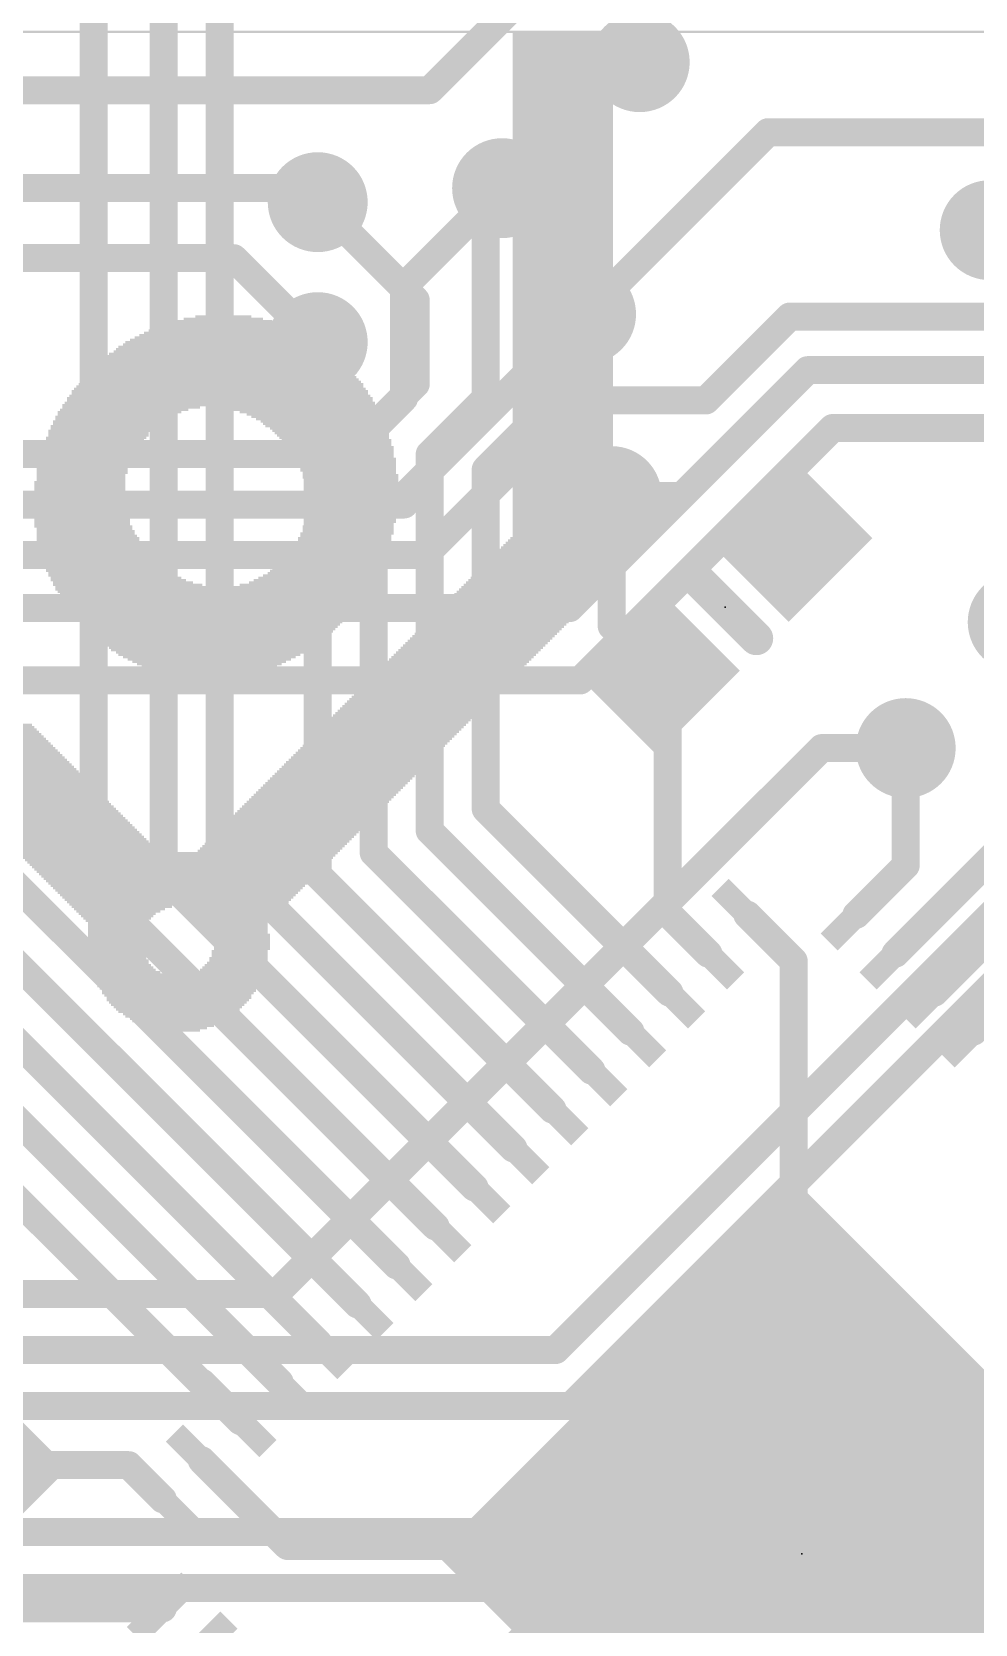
# Model space of a CAD drawing. Extents: x -3.3 to 68.7, y -0.1 to 53.5.
# Drawn here: x 37.92 to 46.48, y 31.68 to 46.12 of the extents above; entities that cross this region are included whole.
import ezdxf

# ---------------------------------------------------------------- set-up
doc = ezdxf.new("R2010")
doc.units = 0
for name, color, linetype in [('1', 12, 'CONTINUOUS'), ('16', 5, 'CONTINUOUS'), ('18', 3, 'CONTINUOUS'), ('200', 4, 'CONTINUOUS'), ('21', 40, 'CONTINUOUS'), ('23', 53, 'CONTINUOUS')]:
    doc.layers.add(name, color=color, linetype=linetype)

# ---------------------------------------------------------------- blocks, each defined once
blk = doc.blocks.new('RECT')
blk.add_solid([(-0.5, -0.5), (0.5, -0.5), (-0.5, 0.5), (0.5, 0.5)])
blk = doc.blocks.new('ROUNDV')
at = {"const_width": 0.5}
blk.add_lwpolyline([(0, -0.25, 1), (0, 0.25, 1), (0, -0.25)], format="xyb", dxfattribs=at)

msp = doc.modelspace()

# ---------------------------------------------------------------- linework, layer by layer
at = {"layer": '1', "const_width": 0.254}
for points in [[(38.481, 38.3851), (38.481, 50.165)], [(39.116, 38.4572), (39.116, 47.244)], [(39.624, 46.355), (39.624, 38.6563)], [(42.1854, 44.704), (42.037, 44.5556)], [(41.021, 44.069), (40.513, 44.577)], [(42.037, 42.799), (42.037, 44.5556)], [(41.021, 44.069), (41.402, 43.688)], [(41.402, 43.688), (41.402, 42.926)], [(42.9474, 43.561), (42.4942, 43.1078)], [(40.513, 43.307), (40.513, 38.4744)], [(42.4942, 43.1078), (42.4942, 42.6096)], [(41.402, 42.926), (41.021, 42.545)], [(42.037, 42.799), (41.529, 42.291)], [(41.021, 42.545), (41.021, 42.418)], [(42.4942, 42.6096), (42.037, 42.1524)], [(41.021, 42.418), (41.021, 38.6735)], [(41.529, 38.8726), (41.529, 42.291)], [(42.037, 42.1524), (42.037, 39.0717)], [(43.18, 41.91), (43.18, 40.7297)], [(43.18, 40.7297), (43.6086, 40.3011)], [(43.688, 40.2217), (43.6086, 40.3011)], [(43.688, 38.1278), (43.688, 40.2217)], [(45.847, 39.624), (45.847, 38.5591)], [(46.461, 37.1123), (48.7485, 39.3998)], [(46.1075, 37.4054), (47.9651, 39.263)], [(42.037, 39.0717), (43.7033, 37.4054)], [(40.5213, 34.2234), (35.814, 38.9307)], [(35.2876, 38.75), (40.1678, 33.8698)], [(40.8749, 34.577), (36.703, 38.7488)], [(43.3498, 37.0518), (41.529, 38.8726)], [(45.7539, 37.7589), (46.863, 38.868)], [(42.2891, 35.9912), (39.624, 38.6563)], [(42.9962, 36.6983), (41.021, 38.6735)], [(41.2284, 34.9305), (37.592, 38.5669)], [(41.9355, 35.6376), (39.116, 38.4572)], [(42.6427, 36.3447), (40.513, 38.4744)], [(45.4004, 38.1125), (45.847, 38.5591)], [(41.582, 35.2841), (38.481, 38.3851)], [(35.0264, 38.2928), (39.4536, 33.8656)], [(44.0569, 37.7589), (43.688, 38.1278)], [(44.831, 37.6919), (44.4104, 38.1125)], [(44.831, 32.512), (44.831, 37.6919)], [(46.461, 37.0518), (46.461, 37.1123)], [(44.9054, 34.4914), (44.958, 34.544)], [(44.9054, 32.3142), (44.9054, 34.4914)], [(39.4536, 33.8656), (39.4649, 33.8656)], [(39.4649, 33.8656), (39.8142, 33.5163)], [(38.7979, 33.1184), (37.519, 33.1184)], [(39.1071, 32.8092), (38.7979, 33.1184)], [(39.4607, 33.1627), (40.2384, 32.385)], [(40.2384, 32.385), (44.323, 32.385)], [(44.323, 32.385), (44.577, 32.131)], [(44.9054, 32.4376), (44.831, 32.512)], [(44.9054, 32.3142), (44.9054, 32.4376)], [(44.9054, 32.131), (44.9054, 32.3142)], [(46.6732, 32.3142), (44.9054, 32.3142)], [(40.8749, 30.0515), (42.9544, 32.131)], [(42.9544, 32.131), (44.577, 32.131)], [(44.577, 32.131), (44.9054, 32.131)], [(44.9054, 31.2536), (44.9054, 32.131)], [(39.1071, 31.8192), (36.7608, 31.8192)]]:
    msp.add_lwpolyline(points, dxfattribs=at)
at = {"layer": '1', "const_width": 0.127}
for points in [[(42.2303, 44.6591, 1), (42.1405, 44.7489)], [(40.5579, 44.6219, 1), (40.4681, 44.5321)], [(42.1005, 44.5556, 1), (41.9735, 44.5556)], [(41.9921, 44.6005, 1), (42.0819, 44.5107)], [(41.0659, 44.1139, 1), (40.9761, 44.0241)], [(40.9761, 44.0241, 1), (41.0659, 44.1139)], [(41.4655, 43.688, 1), (41.3385, 43.688)], [(41.3571, 43.6431, 1), (41.4469, 43.7329)], [(42.9923, 43.5161, 1), (42.9025, 43.6059)], [(40.5765, 43.307, 1), (40.4495, 43.307)], [(42.5577, 43.1078, 1), (42.4307, 43.1078)], [(42.4493, 43.1527, 1), (42.5391, 43.0629)], [(41.4469, 42.8811, 1), (41.3571, 42.9709)], [(41.3385, 42.926, 1), (41.4655, 42.926)], [(42.0819, 42.7541, 1), (41.9921, 42.8439)], [(41.9735, 42.799, 1), (42.1005, 42.799)], [(41.0845, 42.545, 1), (40.9575, 42.545)], [(40.9761, 42.5899, 1), (41.0659, 42.5001)], [(42.4307, 42.6096, 1), (42.5577, 42.6096)], [(42.5391, 42.5647, 1), (42.4493, 42.6545)], [(41.0845, 42.418, 1), (40.9575, 42.418)], [(40.9575, 42.418, 1), (41.0845, 42.418)], [(41.5925, 42.291, 1), (41.4655, 42.291)], [(41.4841, 42.3359, 1), (41.5739, 42.2461)], [(42.1005, 42.1524, 1), (41.9735, 42.1524)], [(41.9921, 42.1973, 1), (42.0819, 42.1075)], [(43.2435, 41.91, 1), (43.1165, 41.91)], [(43.2249, 40.7746, 1), (43.1351, 40.6848)], [(43.1165, 40.7297, 1), (43.2435, 40.7297)], [(43.6535, 40.346, 1), (43.5637, 40.2562)], [(43.5637, 40.2562, 1), (43.6535, 40.346)], [(43.7515, 40.2217, 1), (43.6245, 40.2217)], [(43.6431, 40.1768, 1), (43.7329, 40.2666)], [(45.9105, 39.624, 1), (45.7835, 39.624)], [(42.0819, 39.1166, 1), (41.9921, 39.0268)], [(41.9735, 39.0717, 1), (42.1005, 39.0717)], [(41.5739, 38.9175, 1), (41.4841, 38.8277)], [(41.4655, 38.8726, 1), (41.5925, 38.8726)], [(39.6689, 38.7012, 1), (39.5791, 38.6114)], [(39.5605, 38.6563, 1), (39.6875, 38.6563)], [(41.0659, 38.7184, 1), (40.9761, 38.6286)], [(40.9575, 38.6735, 1), (41.0845, 38.6735)], [(39.1609, 38.5021, 1), (39.0711, 38.4123)], [(40.5579, 38.5193, 1), (40.4681, 38.4295)], [(45.7835, 38.5591, 1), (45.9105, 38.5591)], [(45.8919, 38.5142, 1), (45.8021, 38.604)], [(38.5259, 38.43, 1), (38.4361, 38.3402)], [(38.4175, 38.3851, 1), (38.5445, 38.3851)], [(39.0525, 38.4572, 1), (39.1795, 38.4572)], [(40.4495, 38.4744, 1), (40.5765, 38.4744)], [(43.7329, 38.1727, 1), (43.6431, 38.0829)], [(43.6245, 38.1278, 1), (43.7515, 38.1278)], [(44.4553, 38.1574, 1), (44.3655, 38.0676)], [(45.3555, 38.1574, 1), (45.4453, 38.0676)], [(44.012, 37.714, 1), (44.1018, 37.8038)], [(45.709, 37.8038, 1), (45.7988, 37.714)], [(44.8945, 37.6919, 1), (44.7675, 37.6919)], [(44.7861, 37.647, 1), (44.8759, 37.7368)], [(43.6584, 37.3605, 1), (43.7482, 37.4503)], [(46.0626, 37.4503, 1), (46.1524, 37.3605)], [(43.3049, 37.0069, 1), (43.3947, 37.0967)], [(46.5245, 37.1123, 1), (46.3975, 37.1123)], [(46.4161, 37.1572, 1), (46.5059, 37.0674)], [(46.3975, 37.0518, 1), (46.5245, 37.0518)], [(42.9513, 36.6534, 1), (43.0411, 36.7432)], [(42.5978, 36.2998, 1), (42.6876, 36.3896)], [(42.2442, 35.9463, 1), (42.334, 36.0361)], [(41.8906, 35.5927, 1), (41.9804, 35.6825)], [(41.5371, 35.2392, 1), (41.6269, 35.329)], [(41.1835, 34.8856, 1), (41.2733, 34.9754)], [(40.83, 34.5321, 1), (40.9198, 34.6219)], [(44.9689, 34.4914, 1), (44.8419, 34.4914)], [(44.8605, 34.5363, 1), (44.9503, 34.4465)], [(45.0029, 34.4991, 1), (44.9131, 34.5889)], [(40.4764, 34.1785, 1), (40.5662, 34.2683)], [(39.4536, 33.9291, 1), (39.4536, 33.8021)], [(39.5098, 33.9105, 1), (39.42, 33.8207)], [(39.4087, 33.8207, 1), (39.4985, 33.9105)], [(39.4649, 33.8021, 1), (39.4649, 33.9291)], [(40.1229, 33.8249, 1), (40.2127, 33.9147)], [(39.7693, 33.4714, 1), (39.8591, 33.5612)], [(38.8428, 33.1633, 1), (38.753, 33.0735)], [(38.7979, 33.0549, 1), (38.7979, 33.1819)], [(39.5056, 33.2076, 1), (39.4158, 33.1178)], [(39.0622, 32.7643, 1), (39.152, 32.8541)], [(40.2384, 32.4485, 1), (40.2384, 32.3215)], [(44.3679, 32.4299, 1), (44.2781, 32.3401)], [(44.323, 32.3215, 1), (44.323, 32.4485)], [(44.8759, 32.5569, 1), (44.7861, 32.4671)], [(44.7675, 32.512, 1), (44.8945, 32.512)], [(44.9689, 32.4376, 1), (44.8419, 32.4376)], [(44.8605, 32.3927, 1), (44.9503, 32.4825)], [(40.1935, 32.3401, 1), (40.2833, 32.4299)], [(44.9689, 32.3142, 1), (44.8419, 32.3142)], [(44.9054, 32.3777, 1), (44.9054, 32.2507)], [(44.8419, 32.3142, 1), (44.9689, 32.3142)], [(44.8419, 32.3142, 1), (44.9689, 32.3142)], [(42.9544, 32.1945, 1), (42.9544, 32.0675)], [(42.9993, 32.0861, 1), (42.9095, 32.1759)], [(44.577, 32.1945, 1), (44.577, 32.0675)], [(44.5321, 32.0861, 1), (44.6219, 32.1759)], [(44.577, 32.0675, 1), (44.577, 32.1945)], [(44.9689, 32.131, 1), (44.8419, 32.131)], [(44.9054, 32.0675, 1), (44.9054, 32.1945)], [(44.8419, 32.131, 1), (44.9689, 32.131)], [(39.1071, 31.7557, 1), (39.1071, 31.8827)]]:
    msp.add_lwpolyline(points, format="xyb", dxfattribs=at)
at = {"layer": '16', "const_width": 0.254}
for points in [[(43.053, 47.117), (41.529, 45.593)], [(41.529, 45.593), (35.814, 45.593)], [(44.5984, 45.212), (42.9474, 43.561)], [(57.023, 45.212), (44.5984, 45.212)], [(40.386, 44.704), (34.9304, 44.704)], [(40.513, 44.577), (40.386, 44.704)], [(42.1854, 44.704), (41.2964, 43.815)], [(39.751, 44.069), (34.6702, 44.069)], [(40.513, 43.307), (39.751, 44.069)], [(41.2964, 43.815), (41.2964, 42.799)], [(42.9474, 43.561), (41.2964, 41.91)], [(44.7959, 43.5396), (44.0339, 42.7776)], [(53.2972, 43.5396), (44.7959, 43.5396)], [(44.958, 43.053), (43.815, 41.91)], [(44.958, 43.053), (54.483, 43.053)], [(41.2964, 42.799), (40.7884, 42.291)], [(41.4858, 41.3766), (42.8868, 42.7776)], [(42.8868, 42.7776), (44.0339, 42.7776)], [(45.185, 42.5283), (42.8942, 40.2376)], [(57.9287, 42.5283), (45.185, 42.5283)], [(40.7884, 42.291), (35.687, 42.291)], [(41.2964, 41.8338), (35.3822, 41.8338)], [(41.2964, 41.91), (41.2964, 41.8338)], [(43.815, 41.91), (42.799, 40.894)], [(43.815, 41.91), (43.18, 41.91)], [(33.2994, 41.3766), (41.4858, 41.3766)], [(42.799, 40.894), (32.893, 40.894)], [(42.8942, 40.2376), (31.369, 40.2376)], [(45.085, 39.624), (40.132, 34.671)], [(45.847, 39.624), (45.085, 39.624)], [(47.8381, 38.6825), (42.8106, 33.655)], [(42.672, 34.163), (46.99, 38.481)], [(40.132, 34.671), (37.4753, 34.671)], [(42.672, 34.163), (15.367, 34.163)], [(42.8106, 33.655), (17.7895, 33.655)], [(50.419, 32.512), (22.479, 32.512)], [(48.133, 32.004), (22.733, 32.004)]]:
    msp.add_lwpolyline(points, dxfattribs=at)
at = {"layer": '16', "const_width": 0.127}
for points in [[(41.4841, 45.6379, 1), (41.5739, 45.5481)], [(41.529, 45.5295, 1), (41.529, 45.6565)], [(44.5984, 45.2755, 1), (44.5984, 45.1485)], [(44.6433, 45.1671, 1), (44.5535, 45.2569)], [(40.4309, 44.7489, 1), (40.3411, 44.6591)], [(40.386, 44.6405, 1), (40.386, 44.7675)], [(42.2303, 44.6591, 1), (42.1405, 44.7489)], [(40.4681, 44.5321, 1), (40.5579, 44.6219)], [(39.7959, 44.1139, 1), (39.7061, 44.0241)], [(39.751, 44.0055, 1), (39.751, 44.1325)], [(41.3599, 43.815, 1), (41.2329, 43.815)], [(41.2515, 43.8599, 1), (41.3413, 43.7701)], [(42.9025, 43.6059, 1), (42.9923, 43.5161)], [(42.9923, 43.5161, 1), (42.9025, 43.6059)], [(44.7959, 43.6031, 1), (44.7959, 43.4761)], [(44.8408, 43.4947, 1), (44.751, 43.5845)], [(40.4681, 43.2621, 1), (40.5579, 43.3519)], [(44.958, 43.1165, 1), (44.958, 42.9895)], [(45.0029, 43.0081, 1), (44.9131, 43.0979)], [(41.3413, 42.7541, 1), (41.2515, 42.8439)], [(41.2329, 42.799, 1), (41.3599, 42.799)], [(42.8868, 42.8411, 1), (42.8868, 42.7141)], [(42.9317, 42.7327, 1), (42.8419, 42.8225)], [(43.989, 42.8225, 1), (44.0788, 42.7327)], [(44.0339, 42.7141, 1), (44.0339, 42.8411)], [(45.185, 42.5918, 1), (45.185, 42.4648)], [(45.2299, 42.4834, 1), (45.1401, 42.5732)], [(40.7435, 42.3359, 1), (40.8333, 42.2461)], [(40.7884, 42.2275, 1), (40.7884, 42.3545)], [(41.3599, 41.91, 1), (41.2329, 41.91)], [(41.2515, 41.9549, 1), (41.3413, 41.8651)], [(41.2329, 41.8338, 1), (41.3599, 41.8338)], [(41.2964, 41.7703, 1), (41.2964, 41.8973)], [(43.18, 41.9735, 1), (43.18, 41.8465)], [(43.7701, 41.9549, 1), (43.8599, 41.8651)], [(43.8599, 41.8651, 1), (43.7701, 41.9549)], [(43.815, 41.8465, 1), (43.815, 41.9735)], [(41.4409, 41.4215, 1), (41.5307, 41.3317)], [(41.4858, 41.3131, 1), (41.4858, 41.4401)], [(42.7541, 40.9389, 1), (42.8439, 40.8491)], [(42.799, 40.8305, 1), (42.799, 40.9575)], [(42.8493, 40.2825, 1), (42.9392, 40.1927)], [(42.8942, 40.1741, 1), (42.8942, 40.3011)], [(45.085, 39.6875, 1), (45.085, 39.5605)], [(45.1299, 39.5791, 1), (45.0401, 39.6689)], [(45.847, 39.5605, 1), (45.847, 39.6875)], [(40.0871, 34.7159, 1), (40.1769, 34.6261)], [(40.132, 34.6075, 1), (40.132, 34.7345)], [(42.6271, 34.2079, 1), (42.7169, 34.1181)], [(42.672, 34.0995, 1), (42.672, 34.2265)], [(42.7657, 33.6999, 1), (42.8555, 33.6101)], [(42.8106, 33.5915, 1), (42.8106, 33.7185)]]:
    msp.add_lwpolyline(points, format="xyb", dxfattribs=at)
at = {"layer": '21', "const_width": 0.3048}
msp.add_lwpolyline([(44.4924, 40.6193), (43.9268, 41.185)], dxfattribs=at)
at = {"layer": '21', "const_width": 0.1524}
for points in [[(43.9806, 41.2389, 1), (43.8729, 41.1311)], [(44.4386, 40.5655, 1), (44.5463, 40.6732)]]:
    msp.add_lwpolyline(points, format="xyb", dxfattribs=at)
at = {"layer": '23'}
for p in [(44.2096, 40.9022), (44.9054, 32.3142)]:
    msp.add_point(p, dxfattribs=at)

# ---------------------------------------------------------------- block references
at = {"layer": '1', "xscale": 1.075}
for p, rotation in [((44.8106, 41.5032), 225), ((43.6086, 40.3011), 225), ((37.519, 33.1184), 315)]:
    msp.add_blockref('RECT', p, dxfattribs=dict(at, rotation=rotation))
at = {"layer": '1'}
for p, xscale, yscale, rotation in [((44.4104, 38.1125), 0.7, 0.22, 315), ((45.4004, 38.1125), 0.7, 0.22, 225), ((44.0569, 37.7589), 0.7, 0.22, 315), ((45.7539, 37.7589), 0.7, 0.22, 225), ((43.7033, 37.4054), 0.7, 0.22, 315), ((46.1075, 37.4054), 0.7, 0.22, 225), ((43.3498, 37.0518), 0.7, 0.22, 315), ((46.461, 37.0518), 0.7, 0.22, 225), ((42.9962, 36.6983), 0.7, 0.22, 315), ((42.6427, 36.3447), 0.7, 0.22, 315), ((42.2891, 35.9912), 0.7, 0.22, 315), ((41.9355, 35.6376), 0.7, 0.22, 315), ((41.582, 35.2841), 0.7, 0.22, 315), ((44.9054, 32.3142), 4.7, 4.7, 135), ((41.2284, 34.9305), 0.7, 0.22, 315), ((40.8749, 34.577), 0.7, 0.22, 315), ((40.5213, 34.2234), 0.7, 0.22, 315), ((40.1678, 33.8698), 0.7, 0.22, 315), ((39.8142, 33.5163), 0.7, 0.22, 315), ((39.4607, 33.1627), 0.7, 0.22, 315), ((39.1071, 32.8092), 0.7, 0.22, 315), ((39.1071, 31.8192), 0.7, 0.22, 45), ((39.4607, 31.4657), 0.7, 0.22, 45)]:
    msp.add_blockref('RECT', p, dxfattribs=dict(at, xscale=xscale, yscale=yscale, rotation=rotation))
at = {"layer": '18', "xscale": 0.9064, "yscale": 0.9064}
for p in [(43.434, 45.847), (43.434, 45.847), (42.1854, 44.704), (42.1854, 44.704), (40.513, 44.577), (40.513, 44.577), (46.609, 44.323), (46.609, 44.323), (42.9474, 43.561), (42.9474, 43.561), (40.513, 43.307), (40.513, 43.307), (43.18, 41.91), (43.18, 41.91), (46.863, 40.767), (46.863, 40.767), (45.847, 39.624), (45.847, 39.624), (44.958, 34.544), (44.958, 34.544)]:
    msp.add_blockref('ROUNDV', p, dxfattribs=at)
at = {"layer": '200'}
for p, xscale, yscale in [((46.1645, 46.1222), 36.0883, 0.0211), ((42.7355, 46.101), 0.9093, 0.0213), ((42.7355, 46.0798), 0.9093, 0.0211), ((42.7355, 46.0587), 0.9093, 0.0211), ((42.7355, 46.0375), 0.9093, 0.0213), ((42.7355, 46.0163), 0.9093, 0.0211), ((42.7355, 45.9952), 0.9093, 0.0211), ((42.7355, 45.974), 0.9093, 0.0213), ((42.7355, 45.9528), 0.9093, 0.0211), ((42.7355, 45.9317), 0.9093, 0.0211), ((42.7355, 45.9105), 0.9093, 0.0213), ((42.7355, 45.8893), 0.9093, 0.0211), ((42.7355, 45.8682), 0.9093, 0.0211), ((42.7355, 45.847), 0.9093, 0.0213), ((42.7355, 45.8258), 0.9093, 0.0211), ((42.7355, 45.8047), 0.9093, 0.0211), ((42.7355, 45.7835), 0.9093, 0.0213), ((42.7355, 45.7623), 0.9093, 0.0211), ((42.7355, 45.7412), 0.9093, 0.0211), ((42.7355, 45.72), 0.9093, 0.0213), ((42.7355, 45.6988), 0.9093, 0.0211), ((42.7355, 45.6777), 0.9093, 0.0211), ((42.7355, 45.6565), 0.9093, 0.0213), ((42.7355, 45.6353), 0.9093, 0.0211), ((42.7355, 45.6142), 0.9093, 0.0211), ((42.7355, 45.593), 0.9093, 0.0213), ((42.7355, 45.5718), 0.9093, 0.0211), ((42.7355, 45.5507), 0.9093, 0.0211), ((42.7355, 45.5295), 0.9093, 0.0213), ((42.7355, 45.5083), 0.9093, 0.0211), ((42.7355, 45.4872), 0.9093, 0.0211), ((42.7355, 45.466), 0.9093, 0.0213), ((42.7355, 45.4448), 0.9093, 0.0211), ((42.7355, 45.4237), 0.9093, 0.0211), ((42.7355, 45.4025), 0.9093, 0.0213), ((42.7355, 45.3813), 0.9093, 0.0211), ((42.7355, 45.3602), 0.9093, 0.0211), ((42.7355, 45.339), 0.9093, 0.0213), ((42.7355, 45.3178), 0.9093, 0.0211), ((42.7355, 45.2967), 0.9093, 0.0211), ((42.7355, 45.2755), 0.9093, 0.0213), ((42.7355, 45.2543), 0.9093, 0.0211), ((42.7355, 45.2332), 0.9093, 0.0211), ((42.7355, 45.212), 0.9093, 0.0213), ((42.7355, 45.1908), 0.9093, 0.0211), ((42.7355, 45.1697), 0.9093, 0.0211), ((42.7355, 45.1485), 0.9093, 0.0213), ((42.7355, 45.1273), 0.9093, 0.0211), ((42.7355, 45.1062), 0.9093, 0.0211), ((42.7355, 45.085), 0.9093, 0.0213), ((42.7355, 45.0638), 0.9093, 0.0211), ((42.7355, 45.0427), 0.9093, 0.0211), ((42.7355, 45.0215), 0.9093, 0.0213), ((42.7355, 45.0003), 0.9093, 0.0211), ((42.7355, 44.9792), 0.9093, 0.0211), ((42.7355, 44.958), 0.9093, 0.0213), ((42.7355, 44.9368), 0.9093, 0.0211), ((42.7355, 44.9157), 0.9093, 0.0211), ((42.7355, 44.8945), 0.9093, 0.0213), ((42.7355, 44.8733), 0.9093, 0.0211), ((42.7355, 44.8522), 0.9093, 0.0211), ((42.7355, 44.831), 0.9093, 0.0213), ((42.7355, 44.8098), 0.9093, 0.0211), ((42.7355, 44.7887), 0.9093, 0.0211), ((42.7355, 44.7675), 0.9093, 0.0213), ((42.7355, 44.7463), 0.9093, 0.0211), ((42.7355, 44.7252), 0.9093, 0.0211), ((42.7355, 44.704), 0.9093, 0.0213), ((42.7355, 44.6828), 0.9093, 0.0211), ((42.7355, 44.6617), 0.9093, 0.0211), ((42.7355, 44.6405), 0.9093, 0.0213), ((42.7355, 44.6193), 0.9093, 0.0211), ((42.7355, 44.5982), 0.9093, 0.0211), ((42.7355, 44.577), 0.9093, 0.0213), ((42.7355, 44.5558), 0.9093, 0.0211), ((42.7355, 44.5347), 0.9093, 0.0211), ((42.7355, 44.5135), 0.9093, 0.0213), ((42.7355, 44.4923), 0.9093, 0.0211), ((42.7355, 44.4712), 0.9093, 0.0211), ((42.7355, 44.45), 0.9093, 0.0213), ((42.7355, 44.4288), 0.9093, 0.0211), ((42.7355, 44.4077), 0.9093, 0.0211), ((42.7355, 44.3865), 0.9093, 0.0213), ((42.7355, 44.3653), 0.9093, 0.0211), ((42.7355, 44.3442), 0.9093, 0.0211), ((42.7355, 44.323), 0.9093, 0.0213), ((42.7355, 44.3018), 0.9093, 0.0211), ((42.7355, 44.2807), 0.9093, 0.0211), ((42.7355, 44.2595), 0.9093, 0.0213), ((42.7355, 44.2383), 0.9093, 0.0211), ((42.7355, 44.2172), 0.9093, 0.0211), ((42.7355, 44.196), 0.9093, 0.0213), ((42.7355, 44.1748), 0.9093, 0.0211), ((42.7355, 44.1537), 0.9093, 0.0211), ((42.7355, 44.1325), 0.9093, 0.0213), ((42.7355, 44.1113), 0.9093, 0.0211), ((42.7355, 44.0902), 0.9093, 0.0211), ((42.7355, 44.069), 0.9093, 0.0213), ((42.7355, 44.0478), 0.9093, 0.0211), ((42.7355, 44.0267), 0.9093, 0.0211), ((42.7355, 44.0055), 0.9093, 0.0213), ((42.7355, 43.9843), 0.9093, 0.0211), ((42.7355, 43.9632), 0.9093, 0.0211), ((42.7355, 43.942), 0.9093, 0.0213), ((42.7355, 43.9208), 0.9093, 0.0211), ((42.7355, 43.8997), 0.9093, 0.0211), ((42.7355, 43.8785), 0.9093, 0.0213), ((42.7355, 43.8573), 0.9093, 0.0211), ((42.7355, 43.8362), 0.9093, 0.0211), ((42.7355, 43.815), 0.9093, 0.0213), ((42.7355, 43.7938), 0.9093, 0.0211), ((42.7355, 43.7727), 0.9093, 0.0211), ((42.7355, 43.7515), 0.9093, 0.0213), ((42.7355, 43.7303), 0.9093, 0.0211), ((42.7355, 43.7092), 0.9093, 0.0211), ((42.7355, 43.688), 0.9093, 0.0213), ((42.7355, 43.6668), 0.9093, 0.0211), ((42.7355, 43.6457), 0.9093, 0.0211), ((42.7355, 43.6245), 0.9093, 0.0213), ((39.6456, 43.4763), 1.0389, 0.0211), ((39.657, 43.4975), 0.889, 0.0213), ((39.6558, 43.5187), 0.7188, 0.0211), ((39.657, 43.5398), 0.508, 0.0211), ((42.7355, 43.6033), 0.9093, 0.0211), ((42.7355, 43.5822), 0.9093, 0.0211), ((42.7355, 43.561), 0.9093, 0.0213), ((42.7355, 43.5398), 0.9093, 0.0211), ((42.7355, 43.5187), 0.9093, 0.0211), ((42.7355, 43.4975), 0.9093, 0.0213), ((42.7355, 43.4763), 0.9093, 0.0211), ((39.6456, 43.3493), 1.5875, 0.0211), ((39.6456, 43.3705), 1.5011, 0.0213), ((39.6456, 43.3917), 1.4199, 0.0211), ((39.6456, 43.4128), 1.3335, 0.0211), ((39.6456, 43.434), 1.2471, 0.0213), ((39.6558, 43.4552), 1.1405, 0.0211), ((42.7355, 43.4552), 0.9093, 0.0211), ((42.7355, 43.434), 0.9093, 0.0213), ((42.7355, 43.4128), 0.9093, 0.0211), ((42.7355, 43.3917), 0.9093, 0.0211), ((42.7355, 43.3705), 0.9093, 0.0213), ((42.7355, 43.3493), 0.9093, 0.0211), ((39.6342, 43.2012), 2.032, 0.0211), ((39.6456, 43.2223), 1.9685, 0.0211), ((39.6456, 43.2435), 1.9279, 0.0213), ((39.6354, 43.2647), 1.8618, 0.0211), ((39.6456, 43.2858), 1.8009, 0.0211), ((39.6354, 43.307), 1.7348, 0.0213), ((39.6456, 43.3282), 1.6739, 0.0211), ((42.7355, 43.3282), 0.9093, 0.0211), ((42.7355, 43.307), 0.9093, 0.0213), ((42.7355, 43.2858), 0.9093, 0.0211), ((42.7355, 43.2647), 0.9093, 0.0211), ((42.7355, 43.2435), 0.9093, 0.0213), ((42.7355, 43.2223), 0.9093, 0.0211), ((42.7355, 43.2012), 0.9093, 0.0211), ((39.6354, 43.053), 2.3698, 0.0213), ((39.6354, 43.0742), 2.3292, 0.0211), ((39.6342, 43.0953), 2.286, 0.0211), ((39.6456, 43.1165), 2.2225, 0.0213), ((39.6342, 43.1377), 2.159, 0.0211), ((39.6354, 43.1588), 2.1158, 0.0211), ((39.6354, 43.18), 2.0752, 0.0213), ((42.7355, 43.18), 0.9093, 0.0213), ((42.7355, 43.1588), 0.9093, 0.0211), ((42.7355, 43.1377), 0.9093, 0.0211), ((42.7355, 43.1165), 0.9093, 0.0213), ((42.7355, 43.0953), 0.9093, 0.0211), ((42.7355, 43.0742), 0.9093, 0.0211), ((42.7355, 43.053), 0.9093, 0.0213), ((39.6253, 42.9048), 2.6035, 0.0211), ((39.6354, 42.926), 2.5832, 0.0213), ((39.6342, 42.9472), 2.54, 0.0211), ((39.6354, 42.9683), 2.4968, 0.0211), ((39.6253, 42.9895), 2.4765, 0.0213), ((39.624, 43.0107), 2.4333, 0.0211), ((39.624, 43.0318), 2.3927, 0.0211), ((42.7355, 43.0318), 0.9093, 0.0211), ((42.7355, 43.0107), 0.9093, 0.0211), ((42.7355, 42.9895), 0.9093, 0.0213), ((42.7355, 42.9683), 0.9093, 0.0211), ((42.7355, 42.9472), 0.9093, 0.0211), ((42.7355, 42.926), 0.9093, 0.0213), ((42.7355, 42.9048), 0.9093, 0.0211), ((39.624, 42.7567), 2.8143, 0.0211), ((39.624, 42.799), 2.7737, 0.0213), ((39.624, 42.7778), 2.7737, 0.0211), ((39.6253, 42.8202), 2.7305, 0.0211), ((39.624, 42.8625), 2.6873, 0.0213), ((39.624, 42.8413), 2.6873, 0.0211), ((39.624, 42.8837), 2.6467, 0.0211), ((42.7355, 42.8837), 0.9093, 0.0211), ((42.7355, 42.8625), 0.9093, 0.0213), ((42.7355, 42.8413), 0.9093, 0.0211), ((42.7355, 42.8202), 0.9093, 0.0211), ((42.7355, 42.799), 0.9093, 0.0213), ((42.7355, 42.7778), 0.9093, 0.0211), ((42.7355, 42.7567), 0.9093, 0.0211), ((38.6613, 42.6297), 1.0566, 0.0211), ((38.641, 42.6085), 1.016, 0.0213), ((38.7147, 42.672), 1.1227, 0.0213), ((38.6931, 42.6508), 1.0795, 0.0211), ((38.7566, 42.6932), 1.1659, 0.0211), ((39.6138, 42.7355), 2.8346, 0.0213), ((38.8201, 42.7143), 1.2471, 0.0211), ((40.3441, 42.7143), 1.4199, 0.0211), ((40.4076, 42.6932), 1.3335, 0.0211), ((40.4393, 42.672), 1.27, 0.0213), ((40.4813, 42.6508), 1.2268, 0.0211), ((40.5028, 42.6297), 1.1836, 0.0211), ((40.5232, 42.6085), 1.143, 0.0213), ((42.7355, 42.7355), 0.9093, 0.0213), ((42.7355, 42.7143), 0.9093, 0.0211), ((42.7355, 42.6932), 0.9093, 0.0211), ((42.7355, 42.672), 0.9093, 0.0213), ((42.7355, 42.6508), 0.9093, 0.0211), ((42.7355, 42.6297), 0.9093, 0.0211), ((42.7355, 42.6085), 0.9093, 0.0213), ((38.5343, 42.5027), 0.9296, 0.0211), ((38.5242, 42.4815), 0.9093, 0.0213), ((38.5661, 42.5238), 0.9525, 0.0211), ((38.5763, 42.545), 0.9728, 0.0213), ((38.608, 42.5873), 0.9957, 0.0211), ((38.5978, 42.5662), 0.9754, 0.0211), ((40.5562, 42.5873), 1.1227, 0.0211), ((40.5663, 42.5662), 1.1024, 0.0211), ((40.5879, 42.545), 1.0998, 0.0213), ((40.6083, 42.5238), 1.0592, 0.0211), ((40.6197, 42.5027), 1.0363, 0.0211), ((40.64, 42.4815), 1.0363, 0.0213), ((42.7355, 42.5873), 0.9093, 0.0211), ((42.7355, 42.5662), 0.9093, 0.0211), ((42.7355, 42.545), 0.9093, 0.0213), ((42.7355, 42.5238), 0.9093, 0.0211), ((42.7355, 42.5027), 0.9093, 0.0211), ((42.7355, 42.4815), 0.9093, 0.0213), ((38.4391, 42.3333), 0.8661, 0.0211), ((38.4708, 42.3968), 0.889, 0.0211), ((38.4607, 42.3757), 0.8687, 0.0211), ((38.4607, 42.3545), 0.8687, 0.0213), ((38.5026, 42.4392), 0.9119, 0.0211), ((38.4912, 42.418), 0.889, 0.0213), ((38.5242, 42.4603), 0.9093, 0.0211), ((40.6502, 42.4603), 1.016, 0.0211), ((40.6616, 42.4392), 0.9931, 0.0211), ((40.6832, 42.418), 0.9957, 0.0213), ((40.6933, 42.3968), 0.9754, 0.0211), ((40.7035, 42.3757), 0.955, 0.0211), ((40.7251, 42.3545), 0.9525, 0.0213), ((40.7251, 42.3333), 0.9525, 0.0211), ((42.7355, 42.4603), 0.9093, 0.0211), ((42.7355, 42.4392), 0.9093, 0.0211), ((42.7355, 42.418), 0.9093, 0.0213), ((42.7355, 42.3968), 0.9093, 0.0211), ((42.7355, 42.3757), 0.9093, 0.0211), ((42.7355, 42.3545), 0.9093, 0.0213), ((42.7355, 42.3333), 0.9093, 0.0211), ((38.4073, 42.2487), 0.8484, 0.0211), ((38.3959, 42.2275), 0.8255, 0.0213), ((38.3959, 42.2063), 0.8255, 0.0211), ((38.3959, 42.1852), 0.8255, 0.0211), ((38.4289, 42.3122), 0.8458, 0.0211), ((38.4289, 42.291), 0.8458, 0.0213), ((38.4188, 42.2698), 0.8255, 0.0211), ((40.7353, 42.3122), 0.9322, 0.0211), ((40.7467, 42.291), 0.9093, 0.0213), ((40.7467, 42.2698), 0.9093, 0.0211), ((40.767, 42.2487), 0.9093, 0.0211), ((40.767, 42.2275), 0.9093, 0.0213), ((40.7772, 42.2063), 0.889, 0.0211), ((40.7772, 42.1852), 0.889, 0.0211), ((42.7355, 42.3122), 0.9093, 0.0211), ((42.7355, 42.291), 0.9093, 0.0213), ((42.7355, 42.2698), 0.9093, 0.0211), ((42.7355, 42.2487), 0.9093, 0.0211), ((42.7355, 42.2275), 0.9093, 0.0213), ((42.7355, 42.2063), 0.9093, 0.0211), ((42.7355, 42.1852), 0.9093, 0.0211), ((38.3553, 42.037), 0.8255, 0.0213), ((38.3756, 42.164), 0.8255, 0.0213), ((38.3756, 42.1428), 0.8255, 0.0211), ((38.3756, 42.1217), 0.8255, 0.0211), ((38.3654, 42.1005), 0.8052, 0.0213), ((38.3654, 42.0793), 0.8052, 0.0211), ((38.3654, 42.0582), 0.8052, 0.0211), ((40.7886, 42.164), 0.8661, 0.0213), ((40.7886, 42.1428), 0.8661, 0.0211), ((40.8102, 42.1005), 0.8687, 0.0213), ((40.8102, 42.0793), 0.8687, 0.0211), ((40.7988, 42.1217), 0.8458, 0.0211), ((40.8203, 42.0582), 0.8484, 0.0211), ((40.8203, 42.037), 0.8484, 0.0213), ((42.7355, 42.164), 0.9093, 0.0213), ((42.7355, 42.1428), 0.9093, 0.0211), ((42.7355, 42.1217), 0.9093, 0.0211), ((42.7355, 42.1005), 0.9093, 0.0213), ((42.7355, 42.0793), 0.9093, 0.0211), ((42.7355, 42.0582), 0.9093, 0.0211), ((42.7355, 42.037), 0.9093, 0.0213), ((38.3553, 42.0158), 0.8255, 0.0211), ((38.3553, 41.9947), 0.8255, 0.0211), ((38.3553, 41.9735), 0.8255, 0.0213), ((38.3553, 41.9523), 0.8255, 0.0211), ((38.3553, 41.9312), 0.8255, 0.0211), ((38.3553, 41.91), 0.8255, 0.0213), ((38.3553, 41.8888), 0.8255, 0.0211), ((40.8203, 42.0158), 0.8484, 0.0211), ((40.8203, 41.9947), 0.8484, 0.0211), ((40.8318, 41.9735), 0.8255, 0.0213), ((40.8318, 41.9523), 0.8255, 0.0211), ((40.8318, 41.9312), 0.8255, 0.0211), ((40.8318, 41.91), 0.8255, 0.0213), ((40.8318, 41.8888), 0.8255, 0.0211), ((42.7355, 42.0158), 0.9093, 0.0211), ((42.7355, 41.9947), 0.9093, 0.0211), ((42.7355, 41.9735), 0.9093, 0.0213), ((42.7355, 41.9523), 0.9093, 0.0211), ((42.7355, 41.9312), 0.9093, 0.0211), ((42.7355, 41.91), 0.9093, 0.0213), ((42.7355, 41.8888), 0.9093, 0.0211), ((38.3553, 41.8677), 0.8255, 0.0211), ((38.3553, 41.8465), 0.8255, 0.0213), ((38.3553, 41.8253), 0.8255, 0.0211), ((38.3553, 41.8042), 0.8255, 0.0211), ((38.3553, 41.783), 0.8255, 0.0213), ((38.3654, 41.7618), 0.8458, 0.0211), ((38.3654, 41.7407), 0.8458, 0.0211), ((40.8318, 41.8677), 0.8255, 0.0211), ((40.8318, 41.8465), 0.8255, 0.0213), ((40.8318, 41.8253), 0.8255, 0.0211), ((40.8203, 41.8042), 0.8026, 0.0211), ((40.8203, 41.783), 0.8026, 0.0213), ((40.8203, 41.7618), 0.8026, 0.0211), ((40.8203, 41.7407), 0.8026, 0.0211), ((42.7355, 41.8677), 0.9093, 0.0211), ((42.7355, 41.8465), 0.9093, 0.0213), ((42.7355, 41.8253), 0.9093, 0.0211), ((42.7355, 41.8042), 0.9093, 0.0211), ((42.7355, 41.783), 0.9093, 0.0213), ((42.7355, 41.7618), 0.9093, 0.0211), ((42.7355, 41.7407), 0.9093, 0.0211), ((38.3654, 41.7195), 0.8458, 0.0213), ((38.3756, 41.6983), 0.8661, 0.0211), ((38.3756, 41.6772), 0.8661, 0.0211), ((38.3756, 41.656), 0.8661, 0.0213), ((38.387, 41.6348), 0.889, 0.0211), ((38.3972, 41.6137), 0.8687, 0.0211), ((40.7886, 41.6348), 0.8255, 0.0211), ((40.7886, 41.6137), 0.8255, 0.0211), ((40.8089, 41.7195), 0.8255, 0.0213), ((40.8089, 41.6983), 0.8255, 0.0211), ((40.8089, 41.6772), 0.8255, 0.0211), ((40.7988, 41.656), 0.8052, 0.0213), ((42.7355, 41.7195), 0.9093, 0.0213), ((42.7355, 41.6983), 0.9093, 0.0211), ((42.7355, 41.6772), 0.9093, 0.0211), ((42.7355, 41.656), 0.9093, 0.0213), ((42.7355, 41.6348), 0.9093, 0.0211), ((42.7355, 41.6137), 0.9093, 0.0211), ((38.4073, 41.5925), 0.889, 0.0213), ((38.4073, 41.5713), 0.889, 0.0211), ((38.4175, 41.5502), 0.9093, 0.0211), ((38.4289, 41.529), 0.9322, 0.0213), ((38.4289, 41.5078), 0.9322, 0.0211), ((38.4492, 41.4867), 0.9322, 0.0211), ((38.4594, 41.4655), 0.9525, 0.0213), ((40.7353, 41.4867), 0.8458, 0.0211), ((40.7353, 41.4655), 0.8458, 0.0213), ((40.7568, 41.529), 0.8484, 0.0213), ((40.7568, 41.5078), 0.8484, 0.0211), ((40.7784, 41.5713), 0.8458, 0.0211), ((40.7683, 41.5502), 0.8255, 0.0211), ((40.7886, 41.5925), 0.8255, 0.0213), ((42.6936, 41.4655), 0.9931, 0.0213), ((42.7037, 41.4867), 0.9728, 0.0211), ((42.7139, 41.5078), 0.9525, 0.0211), ((42.7253, 41.529), 0.9296, 0.0213), ((42.7355, 41.5925), 0.9093, 0.0213), ((42.7355, 41.5713), 0.9093, 0.0211), ((42.7355, 41.5502), 0.9093, 0.0211), ((38.4708, 41.4232), 0.9754, 0.0211), ((38.4594, 41.4443), 0.9525, 0.0211), ((38.4924, 41.402), 0.9728, 0.0213), ((38.514, 41.3597), 1.016, 0.0211), ((38.5026, 41.3808), 0.9931, 0.0211), ((38.5343, 41.3385), 1.016, 0.0213), ((38.5445, 41.3173), 1.0363, 0.0211), ((40.6514, 41.3173), 0.9322, 0.0211), ((40.6616, 41.3385), 0.9119, 0.0213), ((40.6718, 41.3597), 0.8915, 0.0211), ((40.6933, 41.402), 0.889, 0.0213), ((40.6933, 41.3808), 0.889, 0.0211), ((40.7137, 41.4232), 0.889, 0.0211), ((40.7251, 41.4443), 0.8661, 0.0211), ((42.6187, 41.3173), 1.143, 0.0211), ((42.6301, 41.3385), 1.1201, 0.0213), ((42.6403, 41.3597), 1.0998, 0.0211), ((42.6504, 41.3808), 1.0795, 0.0211), ((42.6618, 41.402), 1.0566, 0.0213), ((42.672, 41.4232), 1.0363, 0.0211), ((42.6822, 41.4443), 1.016, 0.0211), ((38.5559, 41.2962), 1.0592, 0.0211), ((38.5978, 41.2538), 1.1024, 0.0211), ((38.608, 41.2327), 1.1227, 0.0211), ((38.5763, 41.275), 1.0592, 0.0213), ((38.641, 41.2115), 1.143, 0.0213), ((38.6512, 41.1903), 1.1633, 0.0211), ((38.6829, 41.1692), 1.1862, 0.0211), ((40.5028, 41.1692), 1.0566, 0.0211), ((40.5346, 41.1903), 1.0389, 0.0211), ((40.5562, 41.2115), 0.9957, 0.0213), ((40.5765, 41.2327), 0.9957, 0.0211), ((40.5879, 41.2538), 0.9728, 0.0211), ((40.6184, 41.275), 0.9525, 0.0213), ((40.6298, 41.2962), 0.9296, 0.0211), ((42.545, 41.1692), 1.2903, 0.0211), ((42.5552, 41.1903), 1.27, 0.0211), ((42.5666, 41.2115), 1.2471, 0.0213), ((42.5768, 41.2327), 1.2268, 0.0211), ((42.5869, 41.2538), 1.2065, 0.0211), ((42.5983, 41.275), 1.1836, 0.0213), ((42.6085, 41.2962), 1.1633, 0.0211), ((38.7033, 41.148), 1.2268, 0.0213), ((38.7883, 41.1057), 1.3564, 0.0211), ((38.7452, 41.1268), 1.27, 0.0211), ((39.5503, 41.0633), 2.8346, 0.0211), ((38.8633, 41.0845), 1.4605, 0.0213), ((39.5605, 41.0422), 2.8143, 0.0211), ((39.5605, 41.021), 2.7737, 0.0213), ((40.3339, 41.0845), 1.3132, 0.0213), ((40.3974, 41.1057), 1.1862, 0.0211), ((40.4495, 41.1268), 1.1227, 0.0211), ((40.4813, 41.148), 1.0998, 0.0213), ((42.3977, 41.021), 1.2903, 0.0213), ((42.418, 41.0422), 1.2903, 0.0211), ((42.4396, 41.0633), 1.2929, 0.0211), ((42.4612, 41.0845), 1.2903, 0.0213), ((42.4815, 41.1057), 1.2903, 0.0211), ((42.5031, 41.1268), 1.2929, 0.0211), ((42.5247, 41.148), 1.2903, 0.0213), ((39.5503, 40.9998), 2.7534, 0.0211), ((39.5618, 40.9787), 2.7305, 0.0211), ((39.5503, 40.9575), 2.7076, 0.0213), ((39.5503, 40.9363), 2.667, 0.0211), ((39.5503, 40.9152), 2.6264, 0.0211), ((39.5503, 40.894), 2.5806, 0.0213), ((39.5503, 40.8728), 2.5806, 0.0211), ((42.2491, 40.8728), 1.2929, 0.0211), ((42.2707, 40.894), 1.2903, 0.0213), ((42.291, 40.9152), 1.2903, 0.0211), ((42.3126, 40.9363), 1.2929, 0.0211), ((42.3342, 40.9575), 1.2903, 0.0213), ((42.3545, 40.9787), 1.2903, 0.0211), ((42.3761, 40.9998), 1.2929, 0.0211), ((39.5503, 40.8517), 2.54, 0.0211), ((39.5503, 40.8305), 2.4994, 0.0213), ((39.5503, 40.8093), 2.4536, 0.0211), ((39.5503, 40.7882), 2.413, 0.0211), ((39.5503, 40.767), 2.3724, 0.0213), ((39.5389, 40.7458), 2.3495, 0.0211), ((42.1221, 40.7458), 1.2929, 0.0211), ((42.1437, 40.767), 1.2903, 0.0213), ((42.164, 40.7882), 1.2903, 0.0211), ((42.1856, 40.8093), 1.2929, 0.0211), ((42.2072, 40.8305), 1.2903, 0.0213), ((42.2275, 40.8517), 1.2903, 0.0211), ((39.5402, 40.7247), 2.3063, 0.0211), ((39.5402, 40.7035), 2.2657, 0.0213), ((39.5389, 40.6823), 2.2225, 0.0211), ((39.5503, 40.6612), 2.159, 0.0211), ((39.5389, 40.64), 2.0955, 0.0213), ((39.5402, 40.6188), 2.0523, 0.0211), ((39.5402, 40.5977), 2.0117, 0.0211), ((41.9735, 40.5977), 1.2903, 0.0211), ((41.9951, 40.6188), 1.2929, 0.0211), ((42.0167, 40.64), 1.2903, 0.0213), ((42.037, 40.6612), 1.2903, 0.0211), ((42.0586, 40.6823), 1.2929, 0.0211), ((42.0802, 40.7035), 1.2903, 0.0213), ((42.1005, 40.7247), 1.2903, 0.0211), ((39.5389, 40.5765), 1.9685, 0.0213), ((39.5402, 40.5553), 1.8847, 0.0211), ((39.5389, 40.5342), 1.8415, 0.0211), ((39.5288, 40.513), 1.7805, 0.0213), ((39.5389, 40.4918), 1.7145, 0.0211), ((39.53, 40.4707), 1.651, 0.0211), ((39.5288, 40.4495), 1.5672, 0.0213), ((41.8262, 40.4495), 1.2903, 0.0213), ((41.8465, 40.4707), 1.2903, 0.0211), ((41.8681, 40.4918), 1.2929, 0.0211), ((41.8897, 40.513), 1.2903, 0.0213), ((41.91, 40.5342), 1.2903, 0.0211), ((41.9316, 40.5553), 1.2929, 0.0211), ((41.9532, 40.5765), 1.2903, 0.0213), ((39.5288, 40.4283), 1.4808, 0.0211), ((39.5288, 40.4072), 1.3945, 0.0211), ((39.5288, 40.386), 1.3132, 0.0213), ((39.5288, 40.3648), 1.2268, 0.0211), ((39.5288, 40.3437), 1.0998, 0.0211), ((39.5288, 40.3225), 0.9728, 0.0213), ((39.5288, 40.3013), 0.8458, 0.0211), ((41.6776, 40.3013), 1.2929, 0.0211), ((41.6992, 40.3225), 1.2903, 0.0213), ((41.7195, 40.3437), 1.2903, 0.0211), ((41.7411, 40.3648), 1.2929, 0.0211), ((41.7627, 40.386), 1.2903, 0.0213), ((41.783, 40.4072), 1.2903, 0.0211), ((41.8046, 40.4283), 1.2929, 0.0211), ((39.5288, 40.2802), 0.6782, 0.0211), ((39.5288, 40.259), 0.4242, 0.0213), ((41.529, 40.1532), 1.2903, 0.0211), ((41.5506, 40.1743), 1.2929, 0.0211), ((41.5722, 40.1955), 1.2903, 0.0213), ((41.5925, 40.2167), 1.2903, 0.0211), ((41.6141, 40.2378), 1.2929, 0.0211), ((41.6357, 40.259), 1.2903, 0.0213), ((41.656, 40.2802), 1.2903, 0.0211), ((41.402, 40.0262), 1.2903, 0.0211), ((41.4236, 40.0473), 1.2929, 0.0211), ((41.4452, 40.0685), 1.2903, 0.0213), ((41.4655, 40.0897), 1.2903, 0.0211), ((41.4871, 40.1108), 1.2929, 0.0211), ((41.5087, 40.132), 1.2903, 0.0213), ((41.2547, 39.878), 1.2903, 0.0213), ((41.275, 39.8992), 1.2903, 0.0211), ((41.2966, 39.9203), 1.2929, 0.0211), ((41.3182, 39.9415), 1.2903, 0.0213), ((41.3385, 39.9627), 1.2903, 0.0211), ((41.3601, 39.9838), 1.2929, 0.0211), ((41.3817, 40.005), 1.2903, 0.0213), ((37.2745, 39.8357), 1.2903, 0.0211), ((37.2961, 39.8145), 1.2929, 0.0213), ((37.3177, 39.7933), 1.2903, 0.0211), ((37.338, 39.7722), 1.2903, 0.0211), ((37.3596, 39.751), 1.2929, 0.0213), ((37.3812, 39.7298), 1.2903, 0.0211), ((41.1061, 39.7298), 1.2929, 0.0211), ((41.1277, 39.751), 1.2903, 0.0213), ((41.148, 39.7722), 1.2903, 0.0211), ((41.1696, 39.7933), 1.2929, 0.0211), ((41.1912, 39.8145), 1.2903, 0.0213), ((41.2115, 39.8357), 1.2903, 0.0211), ((41.2331, 39.8568), 1.2929, 0.0211), ((37.4015, 39.7087), 1.2903, 0.0211), ((37.4231, 39.6875), 1.2929, 0.0213), ((37.4434, 39.6663), 1.2929, 0.0211), ((37.465, 39.6452), 1.2903, 0.0211), ((37.4866, 39.624), 1.2929, 0.0213), ((37.5082, 39.6028), 1.2903, 0.0211), ((37.5285, 39.5817), 1.2903, 0.0211), ((40.9575, 39.5817), 1.2903, 0.0211), ((40.9791, 39.6028), 1.2929, 0.0211), ((41.0007, 39.624), 1.2903, 0.0213), ((41.021, 39.6452), 1.2903, 0.0211), ((41.0426, 39.6663), 1.2929, 0.0211), ((41.0642, 39.6875), 1.2903, 0.0213), ((41.0845, 39.7087), 1.2903, 0.0211), ((37.5501, 39.5605), 1.2929, 0.0213), ((37.5717, 39.5393), 1.2903, 0.0211), ((37.592, 39.5182), 1.2903, 0.0211), ((37.6136, 39.497), 1.2929, 0.0213), ((37.6352, 39.4758), 1.2903, 0.0211), ((37.6555, 39.4547), 1.2903, 0.0211), ((37.6771, 39.4335), 1.2929, 0.0213), ((40.8102, 39.4335), 1.2903, 0.0213), ((40.8305, 39.4547), 1.2903, 0.0211), ((40.8521, 39.4758), 1.2929, 0.0211), ((40.8724, 39.497), 1.2929, 0.0213), ((40.894, 39.5182), 1.2903, 0.0211), ((40.9156, 39.5393), 1.2929, 0.0211), ((40.9372, 39.5605), 1.2903, 0.0213), ((37.6974, 39.4123), 1.2929, 0.0211), ((37.719, 39.3912), 1.2903, 0.0211), ((37.7406, 39.37), 1.2929, 0.0213), ((37.7622, 39.3488), 1.2903, 0.0211), ((37.7825, 39.3277), 1.2903, 0.0211), ((37.8041, 39.3065), 1.2929, 0.0213), ((37.8257, 39.2853), 1.2903, 0.0211), ((40.6616, 39.2853), 1.2929, 0.0211), ((40.6832, 39.3065), 1.2903, 0.0213), ((40.7035, 39.3277), 1.2903, 0.0211), ((40.7251, 39.3488), 1.2929, 0.0211), ((40.7467, 39.37), 1.2903, 0.0213), ((40.767, 39.3912), 1.2903, 0.0211), ((40.7886, 39.4123), 1.2929, 0.0211), ((37.846, 39.2642), 1.2903, 0.0211), ((37.8676, 39.243), 1.2929, 0.0213), ((37.8892, 39.2218), 1.2903, 0.0211), ((37.9095, 39.2007), 1.2903, 0.0211), ((37.9311, 39.1795), 1.2929, 0.0213), ((37.9527, 39.1583), 1.2903, 0.0211), ((40.5346, 39.1583), 1.2929, 0.0211), ((40.5562, 39.1795), 1.2903, 0.0213), ((40.5765, 39.2007), 1.2903, 0.0211), ((40.5981, 39.2218), 1.2929, 0.0211), ((40.6197, 39.243), 1.2903, 0.0213), ((40.64, 39.2642), 1.2903, 0.0211), ((37.973, 39.1372), 1.2903, 0.0211), ((37.9933, 39.116), 1.2903, 0.0213), ((38.0162, 39.0948), 1.2903, 0.0211), ((38.0365, 39.0737), 1.2903, 0.0211), ((38.0581, 39.0525), 1.2929, 0.0213), ((38.0797, 39.0313), 1.2903, 0.0211), ((38.1, 39.0102), 1.2903, 0.0211), ((40.386, 39.0102), 1.2903, 0.0211), ((40.4076, 39.0313), 1.2929, 0.0211), ((40.4292, 39.0525), 1.2903, 0.0213), ((40.4495, 39.0737), 1.2903, 0.0211), ((40.4711, 39.0948), 1.2929, 0.0211), ((40.4927, 39.116), 1.2903, 0.0213), ((40.513, 39.1372), 1.2903, 0.0211), ((38.1216, 38.989), 1.2929, 0.0213), ((38.1432, 38.9678), 1.2903, 0.0211), ((38.1635, 38.9467), 1.2903, 0.0211), ((38.1851, 38.9255), 1.2929, 0.0213), ((38.2067, 38.9043), 1.2903, 0.0211), ((38.227, 38.8832), 1.2903, 0.0211), ((38.2486, 38.862), 1.2929, 0.0213), ((40.2387, 38.862), 1.2903, 0.0213), ((40.259, 38.8832), 1.2903, 0.0211), ((40.2806, 38.9043), 1.2929, 0.0211), ((40.3022, 38.9255), 1.2903, 0.0213), ((40.3225, 38.9467), 1.2903, 0.0211), ((40.3441, 38.9678), 1.2929, 0.0211), ((40.3657, 38.989), 1.2903, 0.0213), ((38.2702, 38.8408), 1.2903, 0.0211), ((38.2905, 38.8197), 1.2903, 0.0211), ((38.3121, 38.7985), 1.2929, 0.0213), ((38.3337, 38.7773), 1.2903, 0.0211), ((38.354, 38.7562), 1.2903, 0.0211), ((38.3756, 38.735), 1.2929, 0.0213), ((38.3972, 38.7138), 1.2903, 0.0211), ((40.0901, 38.7138), 1.2929, 0.0211), ((40.1117, 38.735), 1.2903, 0.0213), ((40.132, 38.7562), 1.2903, 0.0211), ((40.1536, 38.7773), 1.2929, 0.0211), ((40.1752, 38.7985), 1.2903, 0.0213), ((40.1955, 38.8197), 1.2903, 0.0211), ((40.2171, 38.8408), 1.2929, 0.0211), ((38.4175, 38.6927), 1.2903, 0.0211), ((39.243, 38.6715), 2.9007, 0.0213), ((39.2443, 38.6503), 2.8575, 0.0211), ((39.243, 38.6292), 2.8143, 0.0211), ((39.243, 38.608), 2.7737, 0.0213), ((39.2443, 38.5868), 2.7305, 0.0211), ((39.243, 38.5657), 2.6873, 0.0211), ((40.0685, 38.6927), 1.2903, 0.0211), ((39.243, 38.5445), 2.6467, 0.0213), ((39.2443, 38.5233), 2.6035, 0.0211), ((39.243, 38.5022), 2.5603, 0.0211), ((39.243, 38.481), 2.5197, 0.0213), ((39.2443, 38.4598), 2.4765, 0.0211), ((39.243, 38.4387), 2.4333, 0.0211), ((39.243, 38.4175), 2.3927, 0.0213), ((39.2443, 38.3963), 2.3495, 0.0211), ((39.243, 38.3752), 2.3063, 0.0211), ((39.243, 38.354), 2.2657, 0.0213), ((39.2443, 38.3328), 2.2225, 0.0211), ((39.243, 38.3117), 2.1793, 0.0211), ((39.243, 38.2905), 2.1387, 0.0213), ((39.2443, 38.2693), 2.0955, 0.0211), ((39.243, 38.2482), 2.0523, 0.0211), ((39.243, 38.227), 2.0117, 0.0213), ((39.243, 38.2058), 1.966, 0.0211), ((38.735, 38.1847), 0.9093, 0.0211), ((38.7134, 38.1635), 0.8255, 0.0213), ((38.7045, 38.1423), 0.762, 0.0211), ((39.7612, 38.1847), 0.889, 0.0211), ((39.7828, 38.1635), 0.8052, 0.0213), ((39.7942, 38.1423), 0.7417, 0.0211), ((38.6931, 38.1212), 0.6985, 0.0211), ((38.6931, 38.1), 0.6579, 0.0213), ((38.6931, 38.0788), 0.6121, 0.0211), ((38.6931, 38.0577), 0.5715, 0.0211), ((38.6931, 38.0153), 0.5309, 0.0211), ((38.6931, 37.9942), 0.5309, 0.0211), ((38.7033, 38.0365), 0.5512, 0.0213), ((39.7929, 38.1212), 0.6985, 0.0211), ((39.7942, 38.1), 0.6553, 0.0213), ((39.7942, 38.0788), 0.6147, 0.0211), ((39.7929, 38.0577), 0.5715, 0.0211), ((39.7942, 38.0365), 0.5283, 0.0213), ((39.7942, 38.0153), 0.5283, 0.0211), ((39.8043, 37.9942), 0.508, 0.0211), ((38.6715, 37.9095), 0.4877, 0.0213), ((38.6715, 37.8883), 0.4877, 0.0211), ((38.6715, 37.8672), 0.4877, 0.0211), ((38.6715, 37.846), 0.4877, 0.0213), ((38.6817, 37.973), 0.508, 0.0213), ((38.6817, 37.9518), 0.508, 0.0211), ((38.6817, 37.9307), 0.508, 0.0211), ((39.8043, 37.973), 0.508, 0.0213), ((39.8043, 37.9518), 0.508, 0.0211), ((39.8247, 37.9307), 0.508, 0.0211), ((39.8247, 37.9095), 0.508, 0.0213), ((39.8247, 37.8883), 0.508, 0.0211), ((39.8247, 37.8672), 0.508, 0.0211), ((39.8247, 37.846), 0.508, 0.0213), ((38.6715, 37.8248), 0.4877, 0.0211), ((38.6931, 37.7402), 0.5309, 0.0211), ((38.6931, 37.719), 0.5309, 0.0213), ((38.6817, 37.8037), 0.508, 0.0211), ((38.6817, 37.7825), 0.508, 0.0213), ((38.6817, 37.7613), 0.508, 0.0211), ((38.7033, 37.6978), 0.5512, 0.0211), ((39.7942, 37.719), 0.5283, 0.0213), ((39.7942, 37.6978), 0.5283, 0.0211), ((39.8043, 37.7825), 0.508, 0.0213), ((39.8043, 37.7613), 0.508, 0.0211), ((39.8043, 37.7402), 0.508, 0.0211), ((39.8247, 37.8248), 0.508, 0.0211), ((39.8247, 37.8037), 0.508, 0.0211), ((38.7147, 37.6767), 0.5283, 0.0211), ((38.7248, 37.6555), 0.5486, 0.0213), ((38.7363, 37.6343), 0.5715, 0.0211), ((38.7464, 37.6132), 0.5918, 0.0211), ((38.7782, 37.592), 0.6147, 0.0213), ((38.7985, 37.5708), 0.6553, 0.0211), ((39.6977, 37.5708), 0.635, 0.0211), ((39.7307, 37.592), 0.6147, 0.0213), ((39.7408, 37.6132), 0.5944, 0.0211), ((39.7523, 37.6343), 0.5715, 0.0211), ((39.7624, 37.6555), 0.5512, 0.0213), ((39.7828, 37.6767), 0.5512, 0.0211), ((38.8302, 37.5497), 0.7188, 0.0211), ((39.243, 37.5285), 1.5037, 0.0213), ((39.243, 37.5073), 1.5037, 0.0211), ((39.2443, 37.4862), 1.4605, 0.0211), ((39.2443, 37.465), 1.4605, 0.0213), ((39.243, 37.4438), 1.4173, 0.0211), ((39.2532, 37.4227), 1.397, 0.0211), ((39.6659, 37.5497), 0.6985, 0.0211), ((39.243, 37.4015), 1.3767, 0.0213), ((39.2443, 37.3803), 1.3335, 0.0211), ((39.2544, 37.3592), 1.3132, 0.0211), ((39.243, 37.338), 1.2903, 0.0213), ((39.243, 37.3168), 1.2497, 0.0211), ((39.243, 37.2957), 1.209, 0.0211), ((39.243, 37.2745), 1.1633, 0.0213), ((39.243, 37.2533), 1.1227, 0.0211), ((39.2443, 37.2322), 1.0795, 0.0211), ((39.2532, 37.211), 1.016, 0.0213), ((39.2443, 37.1898), 0.9525, 0.0211), ((39.2532, 37.1687), 0.889, 0.0211), ((39.2443, 37.1475), 0.8255, 0.0213), ((39.243, 37.1263), 0.7417, 0.0211), ((39.243, 37.1052), 0.6553, 0.0211), ((39.243, 37.084), 0.5283, 0.0213), ((39.2532, 37.0628), 0.381, 0.0211)]:
    msp.add_blockref('RECT', p, dxfattribs=dict(at, xscale=xscale, yscale=yscale))

doc.saveas('drawing.dxf')
